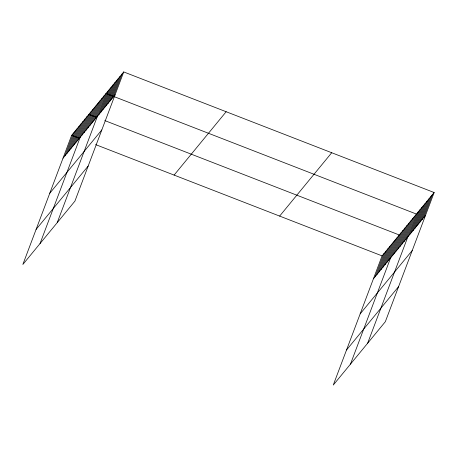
<?xml version="1.0" encoding="UTF-8"?>
<svg xmlns="http://www.w3.org/2000/svg" width="457" height="457" viewBox="0 0 457 457"><rect width="100%" height="100%" fill="white"/><g stroke="black" fill="none" stroke-linecap="round" stroke-linejoin="round"><path stroke-width="0.69" d="M123.733 71.938L71.663 135.301L22.85 264.477L74.919 201.12L123.733 71.938L434.15 192.523L385.337 321.699L333.267 385.062L382.081 255.88L434.15 192.523M64.923 155.871L73.571 132.976M66.831 153.546L75.479 130.651M68.739 151.221L77.387 128.331M70.646 148.902L79.301 126.006M72.554 146.577L81.209 123.681M74.468 144.252L83.117 121.362M76.376 141.933L85.025 119.037M78.284 139.608L86.939 116.712M40.033 243.57L88.847 114.393L96.827 117.489M82.1 134.964L90.754 112.068M84.014 132.639L92.662 109.743M85.922 130.314L94.57 107.418M87.83 127.994L96.484 105.099M89.738 125.669L98.392 102.774M91.646 123.344L100.3 100.449M93.559 121.025L102.208 98.129M95.467 118.7L104.116 95.804M57.216 222.662L106.03 93.479L416.447 214.065L367.634 343.241M99.146 114.221L107.795 91.326M100.917 112.068L109.566 89.172M102.688 109.914L111.337 87.019M104.459 107.761L113.108 84.865M106.23 105.607L114.878 82.711M108.001 103.453L116.649 80.558M109.766 101.3L118.42 78.404M111.537 99.146L120.191 76.25M113.307 96.993L121.962 74.097M375.34 276.451L383.994 253.555M377.248 274.131L385.902 251.236M379.156 271.806L387.81 248.911M381.069 269.481L389.718 246.586M382.977 267.162L391.626 244.267M384.885 264.837L393.54 241.942M386.793 262.512L395.448 239.617M388.701 260.193L397.356 237.297M350.45 364.149L399.264 234.972L104.807 120.591M392.523 255.543L401.172 232.647M394.431 253.224L403.085 230.328M396.339 250.899L404.993 228.003M398.253 248.574L406.901 225.678M400.161 246.254L408.809 223.359M402.069 243.929L410.717 221.034M403.977 241.604L412.631 218.709M405.885 239.285L414.539 216.39M409.563 234.807L418.218 211.911M411.334 232.653L419.989 209.757M413.105 230.499L421.76 207.604M414.876 228.346L423.53 205.45M416.647 226.186L425.301 203.296M418.418 224.033L427.067 201.137M420.189 221.879L428.837 198.984M421.96 219.726L430.608 196.83M423.73 217.572L432.379 194.676M63.009 158.196L115.078 94.833M49.756 193.265L101.825 129.908M36.103 229.403L88.172 166.045M174.1 175.088L226.169 111.731M279.644 216.087L331.713 152.729M373.432 278.776L425.501 215.418M360.179 313.85L412.243 250.493M346.52 349.988L398.59 286.63M71.663 135.301L79.644 138.397M95.61 144.601L382.081 255.88"/></g></svg>
